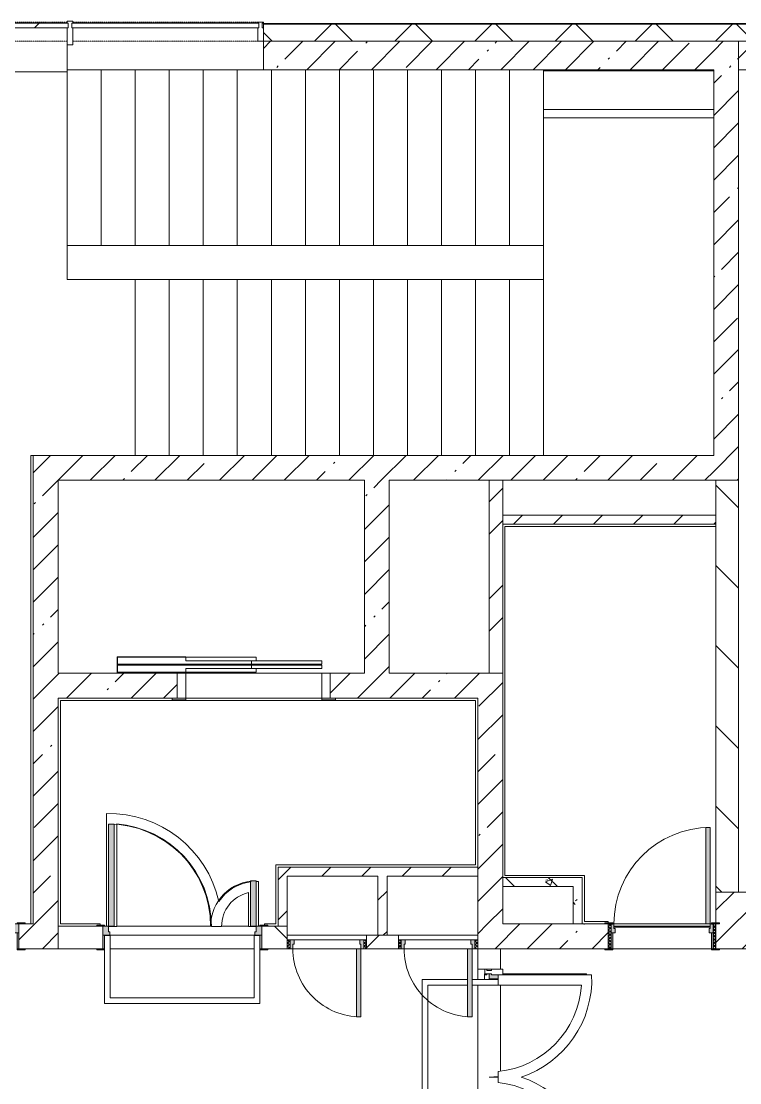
# Model space of a CAD drawing. Header units: millimetres. Extents: x 35316 to 242799, y -8553 to 29000.
# Drawn here: x 202402 to 208737, y 12219 to 21577 of the extents above; entities that cross this region are included whole.
import ezdxf

# ---------------------------------------------------------------- set-up
doc = ezdxf.new("R2010")
doc.units = ezdxf.units.MM
doc.linetypes.add('200_ШТРИХ__ш1_п0_6_', pattern=[1.6, 1, -0.6])
for name, color, linetype, lineweight, true_color in [('A-DETL-GENF-6', 7, 'Continuous', 5, 0xaaaaaa), ('A-DETL-GENF-8', 7, 'Continuous', 5, 0xe2e2e2), ('A-DOOR-3', 7, 'Continuous', 5, 0xaaaaaa), ('A-DOOR-4', 7, 'Continuous', 5, 0xe2e2e2), ('A-DOOR-FRAM-2', 7, 'Continuous', 5, 0xe2e2e2), ('A-DOOR-FRAM-3', 7, 'Continuous', 5, 0xaaaaaa), ('A-FLOR-3', 7, 'Continuous', 5, 0xaaaaaa), ('I-WALL-6', 7, 'Continuous', 5, 0x787878)]:
    doc.layers.add(name, color=color, linetype=linetype, lineweight=lineweight, true_color=true_color)
for name, color, linetype, lineweight in [('A-DETL-MBND-1', 7, '200_ШТРИХ__ш1_п0_6_', 9), ('A-GLAZ-2', 7, 'Continuous', 5), ('A-GLAZ-CWMG-3', 7, 'Continuous', 5), ('A-WALL', 7, 'Continuous', 9), ('A-WALL-2', 7, 'Continuous', 5), ('I-WALL-5', 7, 'Continuous', 5), ('S-COLS-2', 7, 'Continuous', 5), ('S-STRS-3', 7, 'Continuous', 5)]:
    doc.layers.add(name, color=color, linetype=linetype, lineweight=lineweight)
pattern_1 = [(45, (107926.8, 0), (-285.1231, 285.1231), []), (45, (108211.92, 0), (-285.1231, 285.1231), [504.031, -100.806, 16.764, -84.042])]
pattern_2 = [(45, (107926.8, 0), (-427.6843, 427.6843), []), (45, (108211.9, 0), (-427.6843, 427.6843), [])]
pattern_3 = [(135, (107926.8, 0), (-353.5534, -353.5534), [])]
pattern_4 = [(45, (107926.8, 0), (-176.7767, 176.7767), [])]
pattern_5 = [(135, (107926.8, 0), (-377.1708, -377.1708), [533.4, -88.9, 17.78, -88.9]), (135, (107926.8, 376.94), (-377.1708, -377.1708), []), (50, (107926.8, 0), (637.6445, -55.7866), [66.675, -733.425]), (355, (107926.8, 0), (-123.3494, 668.699), [53.34, -586.74]), (100.451, (107979.94, -4.65), (514.299, 612.908), [56.665, -623.315]), (46.184, (107926.8, 177.8), (948.7764, -147.1497), [100.012, -1100.137]), (96.636, (108005.9, 165.5), (830.909, 865.997), [84.998, -934.973]), (351.184, (107926.8, 177.8), (830.918, 865.988), [80.01, -880.11]), (21, (108015.7, 133.35), (530.6506, -357.9283), [66.675, -733.425]), (326, (108015.7, 133.35), (216.308, 644.6585), [53.34, -586.74]), (71.451, (108059.9, 103.5), (746.9596, 286.7243), [56.665, -623.315]), (37.5, (107926.8, 0), (10.81053, 295.9426), [16.764, -562.864, 16.764, -578.866, -588.962]), (37.5, (107926.8, 0), (10.81053, 295.9426), [-1175.258, 16.764, -572.198]), (7.5, (107926.8, 0), (233.8692, 350.6318), [16.764, -322.834, 16.764, -549.529, -224.472]), (7.5, (107926.8, 0), (233.8692, 350.6318), [-905.891, 16.764, -207.708]), (327.5, (107728.55, 0), (474.5678, -20.0513), [16.764, -205.486, 16.764, -676.656, -920.115]), (327.5, (107728.55, 0), (474.5678, -20.0513), [-915.67, 16.764, -903.351]), (317.5, (107639.65, 0), (518.4522, 88.9934), [16.764, -272.161, 16.764, -443.738, -653.415]), (317.5, (107639.65, 0), (518.4522, 88.9934), [-749.427, 16.764, -636.651])]

# ---------------------------------------------------------------- blocks, each defined once
blk = doc.blocks.new('110_Дверь_СКБ_2Ст - Д-1_л_Лестничная клетка EIS60 2-32142534-3_3_2_птичка')
at = {"layer": 'A-DOOR-4'}
for points in [[(612.5, 110), (662.5, 110), (662.5, 1010), (612.5, 1010), (612.5, 417.6)], [(-587.5, 110), (-587.5, 510), (-637.5, 510), (-637.5, 110)], [(712.5, -110), (712.5, 30), (697.5, 30), (697.5, -110)]]:
    blk.add_hatch(color=256, dxfattribs=at).paths.add_polyline_path(points)
h = blk.add_hatch(color=256, dxfattribs=at)
h.paths.add_polyline_path([(-627.5, 30), (-627.5, 60), (-637.5, 60), (-640.2, 110), (-687.5, 110), (-687.5, 30), (-640.2, 30)])
h.paths.add_polyline_path([(712.5, 30), (712.5, 110), (662.5, 110), (662.5, 60), (652.5, 60), (652.5, 30)])
at = {"layer": 'A-DOOR-FRAM-2'}
for points in [[(-672.5, 110), (-672.5, 118), (-742.5, 118), (-742.5, 110)], [(767.5, 110), (767.5, 118), (697.5, 118), (697.5, 110)], [(-672.5, -110), (-672.5, 30), (-687.5, 30), (-687.5, -110)], [(-672.5, -118), (-672.5, -110), (-742.5, -110), (-742.5, -118)], [(767.5, -118), (767.5, -110), (697.5, -110), (697.5, -118)]]:
    blk.add_hatch(color=256, dxfattribs=at).paths.add_polyline_path(points)
at = {"layer": 'A-DOOR-3'}
for p, q in [((662.5, 1010), (612.5, 1010)), ((612.5, 1010), (612.5, 110)), ((662.5, 110), (662.5, 1010)), ((-637.5, 510), (-637.5, 110)), ((-587.5, 510), (-637.5, 510)), ((-587.5, 110), (-587.5, 510)), ((-637.5, 110), (-587.5, 110)), ((612.5, 110), (662.5, 110))]:
    blk.add_line(p, q, dxfattribs=at)
for centre, radius, start, end in [((662.5, 110), 900, 90, 180), ((-637.5, 110), 400, 360, 90)]:
    blk.add_arc(centre, radius, start, end, dxfattribs=at)
at = {"layer": 'A-DOOR-FRAM-3'}
for p, q in [((-672.5, 118), (-742.5, 118)), ((-742.5, 118), (-742.5, 110)), ((-742.5, 110), (-672.5, 110)), ((-637.5, 110), (-687.5, 110)), ((-687.5, 110), (-687.5, 30)), ((-672.5, 110), (-672.5, 118)), ((-637.5, 60), (-637.5, 110)), ((662.5, 110), (662.5, 60)), ((712.5, 110), (662.5, 110)), ((767.5, 118), (697.5, 118)), ((697.5, 118), (697.5, 110)), ((697.5, 110), (767.5, 110)), ((712.5, 30), (712.5, 110)), ((767.5, 110), (767.5, 118)), ((-687.5, 30), (-627.5, 30)), ((-672.5, 30), (-687.5, 30)), ((-687.5, 30), (-687.5, -110)), ((-672.5, -110), (-672.5, 30)), ((-627.5, 60), (-637.5, 60)), ((-627.5, 30), (-627.5, 60)), ((662.5, 60), (652.5, 60)), ((652.5, 60), (652.5, 30)), ((652.5, 30), (712.5, 30)), ((712.5, 30), (697.5, 30)), ((697.5, 30), (697.5, -110)), ((712.5, -110), (712.5, 30)), ((-672.5, -110), (-742.5, -110)), ((-742.5, -110), (-742.5, -118)), ((-742.5, -118), (-672.5, -118)), ((-687.5, -110), (-672.5, -110)), ((-672.5, -118), (-672.5, -110)), ((697.5, -110), (712.5, -110)), ((767.5, -110), (697.5, -110)), ((697.5, -110), (697.5, -118)), ((697.5, -118), (767.5, -118)), ((767.5, -118), (767.5, -110))]:
    blk.add_line(p, q, dxfattribs=at)
blk = doc.blocks.new('110_Дверь_СКБ_2Ст - Д-3а 1450x2100h_Лестничная клетка из коридора-32352288-3_3_2_птичка')
at = {"layer": 'A-DOOR-4'}
for points in [[(-587.5, 100), (-587.5, 1000), (-637.5, 1000), (-637.5, 100)], [(662.5, 100), (662.5, 500), (612.5, 500), (612.5, 100)], [(712.5, -100), (712.5, 20), (697.5, 20), (697.5, -100)]]:
    blk.add_hatch(color=256, dxfattribs=at).paths.add_polyline_path(points)
h = blk.add_hatch(color=256, dxfattribs=at)
h.paths.add_polyline_path([(-627.5, 20), (-627.5, 50), (-637.5, 50), (-637.5, 100), (-687.5, 100), (-687.5, 20), (-660.8, 20)])
h.paths.add_polyline_path([(712.5, 20), (712.5, 100), (662.5, 100), (662.5, 50), (652.5, 50), (652.5, 20)])
at = {"layer": 'A-DOOR-FRAM-2'}
for points in [[(-672.5, 100), (-672.5, 108), (-742.5, 108), (-742.5, 100)], [(767.5, 100), (767.5, 108), (697.5, 108), (697.5, 100)], [(-672.5, -100), (-672.5, 20), (-687.5, 20), (-687.5, -100)], [(-672.5, -108), (-672.5, -100), (-742.5, -100), (-742.5, -108)], [(767.5, -108), (767.5, -100), (697.5, -100), (697.5, -108)]]:
    blk.add_hatch(color=256, dxfattribs=at).paths.add_polyline_path(points)
at = {"layer": 'A-DOOR-3'}
for p, q in [((-637.5, 1000), (-637.5, 100)), ((-587.5, 1000), (-637.5, 1000)), ((-587.5, 100), (-587.5, 1000)), ((662.5, 500), (612.5, 500)), ((612.5, 500), (612.5, 100)), ((662.5, 100), (662.5, 500)), ((-637.5, 100), (-587.5, 100)), ((612.5, 100), (662.5, 100))]:
    blk.add_line(p, q, dxfattribs=at)
for centre, radius, start, end in [((-637.5, 100), 900, 0, 90), ((662.5, 100), 400, 90, 180)]:
    blk.add_arc(centre, radius, start, end, dxfattribs=at)
at = {"layer": 'A-DOOR-FRAM-3'}
for p, q in [((-672.5, 108), (-742.5, 108)), ((-742.5, 108), (-742.5, 100)), ((-742.5, 100), (-672.5, 100)), ((-637.5, 100), (-687.5, 100)), ((-687.5, 100), (-687.5, 20)), ((-672.5, 100), (-672.5, 108)), ((-637.5, 50), (-637.5, 100)), ((662.5, 100), (662.5, 50)), ((712.5, 100), (662.5, 100)), ((767.5, 108), (697.5, 108)), ((697.5, 108), (697.5, 100)), ((697.5, 100), (767.5, 100)), ((712.5, 20), (712.5, 100)), ((767.5, 100), (767.5, 108)), ((-687.5, 20), (-627.5, 20)), ((-672.5, 20), (-687.5, 20)), ((-687.5, 20), (-687.5, -100)), ((-672.5, -100), (-672.5, 20)), ((-627.5, 50), (-637.5, 50)), ((-627.5, 20), (-627.5, 50)), ((662.5, 50), (652.5, 50)), ((652.5, 50), (652.5, 20)), ((652.5, 20), (712.5, 20)), ((712.5, 20), (697.5, 20)), ((697.5, 20), (697.5, -100)), ((712.5, -100), (712.5, 20)), ((-672.5, -100), (-742.5, -100)), ((-742.5, -100), (-742.5, -108)), ((-742.5, -108), (-672.5, -108)), ((-687.5, -100), (-672.5, -100)), ((-672.5, -108), (-672.5, -100)), ((697.5, -100), (712.5, -100)), ((767.5, -100), (697.5, -100)), ((697.5, -100), (697.5, -108)), ((697.5, -108), (767.5, -108)), ((767.5, -108), (767.5, -100))]:
    blk.add_line(p, q, dxfattribs=at)
blk = doc.blocks.new('110_Дверь_СКБ_1Ст_Внутренняя1 - Д-8_п_ 950x2100h_охрана 2-32352576-3_3_2_птичка')
at = {"layer": 'A-DOOR-3'}
h = blk.add_hatch(dxfattribs=at)
h.set_pattern_fill('FP_31', color=256, style=0, pattern_type=2)
h.set_pattern_definition([(135, (1826.41, 174.685), (-14.14214, -14.14214), []), (225, (1826.41, 174.685), (14.14214, -14.14214), [])])
h.paths.add_polyline_path([(487.5, -110), (487.5, 110), (462.5, 110), (462.5, -110)])
at = {"layer": 'A-DOOR-4'}
h = blk.add_hatch(color=256, dxfattribs=at)
h.paths.add_polyline_path([(462.5, 30), (462.5, 110), (437.5, 110), (437.5, 70), (427.5, 70), (427.5, 30)])
h.paths.add_polyline_path([(-402.5, 30), (-402.5, 70), (-412.5, 70), (-412.5, 110), (-437.5, 110), (-437.5, 30)])
at = {"layer": 'A-DOOR-FRAM-2'}
for points in [[(407.8, 110), (437.5, 110), (437.5, 960), (397.5, 960), (397.5, 110)], [(-422.5, 110), (-422.5, 118), (-492.5, 118), (-492.5, 110)], [(517.5, 110), (517.5, 118), (447.5, 118), (447.5, 110)], [(-422.5, -110), (-422.5, 30), (-437.5, 30), (-437.5, -110)], [(462.5, -110), (462.5, 30), (447.5, 30), (447.5, -110)], [(-422.5, -118), (-422.5, -110), (-492.5, -110), (-492.5, -118)], [(517.5, -118), (517.5, -110), (447.5, -110), (447.5, -118)]]:
    blk.add_hatch(color=256, dxfattribs=at).paths.add_polyline_path(points)
at = {"layer": 'A-DOOR-FRAM-3'}
h = blk.add_hatch(dxfattribs=at)
h.set_pattern_fill('FP_32', color=256, style=0, pattern_type=2)
h.set_pattern_definition([(45, (-296.384, 174.685), (-14.1421, 14.1421), []), (135, (-296.384, 174.685), (-14.1421, -14.1421), [])])
h.paths.add_polyline_path([(-437.5, -110), (-437.5, 110), (-462.5, 110), (-462.5, -110)])
at = {"layer": 'A-DOOR-3'}
for p, q in [((437.5, 960), (397.5, 960)), ((397.5, 960), (397.5, 110)), ((437.5, 110), (437.5, 960)), ((397.5, 110), (437.5, 110))]:
    blk.add_line(p, q, dxfattribs=at)
blk.add_arc((437.5, 110), 850, 90, 180, dxfattribs=at)
at = {"layer": 'A-DOOR-FRAM-3'}
for p, q in [((-422.5, 118), (-492.5, 118)), ((-492.5, 118), (-492.5, 110)), ((-492.5, 110), (-422.5, 110)), ((-437.5, 110), (-462.5, 110)), ((-462.5, 110), (-462.5, -110)), ((-412.5, 110), (-437.5, 110)), ((-437.5, 110), (-437.5, 30)), ((-437.5, -110), (-437.5, 110)), ((-422.5, 110), (-437.5, 110)), ((-437.5, 110), (-437.5, 109)), ((-437.5, 109), (-422.5, 109)), ((-422.5, 110), (-422.5, 118)), ((-422.5, 109), (-422.5, 110)), ((-412.5, 70), (-412.5, 110)), ((437.5, 110), (437.5, 70)), ((462.5, 110), (437.5, 110)), ((517.5, 118), (447.5, 118)), ((447.5, 118), (447.5, 110)), ((462.5, 110), (447.5, 110)), ((447.5, 110), (447.5, 109)), ((447.5, 110), (517.5, 110)), ((447.5, 109), (462.5, 109)), ((462.5, 30), (462.5, 110)), ((487.5, 110), (462.5, 110)), ((462.5, 110), (462.5, -110)), ((462.5, 109), (462.5, 110)), ((487.5, -110), (487.5, 110)), ((517.5, 110), (517.5, 118)), ((-437.5, 30), (-402.5, 30)), ((-422.5, 30), (-437.5, 30)), ((-437.5, 30), (-437.5, -110)), ((-422.5, -110), (-422.5, 30)), ((-402.5, 70), (-412.5, 70)), ((-402.5, 30), (-402.5, 70)), ((437.5, 70), (427.5, 70)), ((427.5, 70), (427.5, 30)), ((427.5, 30), (462.5, 30)), ((462.5, 30), (447.5, 30)), ((447.5, 30), (447.5, -110)), ((462.5, -110), (462.5, 30)), ((-422.5, -110), (-492.5, -110)), ((-492.5, -110), (-492.5, -118)), ((-492.5, -118), (-422.5, -118)), ((-462.5, -110), (-437.5, -110)), ((-437.5, -110), (-422.5, -110)), ((-422.5, -118), (-422.5, -110)), ((447.5, -110), (462.5, -110)), ((517.5, -110), (447.5, -110)), ((447.5, -110), (447.5, -118)), ((447.5, -118), (517.5, -118)), ((462.5, -110), (487.5, -110)), ((517.5, -118), (517.5, -110))]:
    blk.add_line(p, q, dxfattribs=at)
blk = doc.blocks.new('110_Дверь_СКБ_1Ст - д-18 700x2100h_Технический шкаф ЭОМ и СС-V212-3_3_2_птичка')
at = {"layer": 'A-DOOR-3'}
h = blk.add_hatch(dxfattribs=at)
h.set_pattern_fill('FP_150', color=256, style=0, pattern_type=2)
h.set_pattern_definition([(135, (1951.41, 124.685), (-14.14214, -14.14214), []), (225, (1951.41, 124.685), (14.14214, -14.14214), [])])
h.paths.add_polyline_path([(362.5, 60), (337.5, 60), (337.5, -20), (362.5, -20)])
at = {"layer": 'A-DOOR-4'}
h = blk.add_hatch(color=256, dxfattribs=at)
h.paths.add_polyline_path([(312.5, 60), (312.5, 20), (302.5, 20), (302.5, -20), (337.5, -20), (337.5, 60)])
h.paths.add_polyline_path([(-287.5, 60), (-312.5, 60), (-312.5, -20), (-277.5, -20), (-277.5, 20), (-287.5, 20)])
at = {"layer": 'A-DOOR-FRAM-2'}
blk.add_hatch(color=256, dxfattribs=at).paths.add_polyline_path([(-247.5, 660), (-287.5, 660), (-287.5, 60), (-247.5, 60), (-247.5, 124.1)])
at = {"layer": 'A-DOOR-FRAM-3'}
h = blk.add_hatch(dxfattribs=at)
h.set_pattern_fill('FP_151', color=256, style=0, pattern_type=2)
h.set_pattern_definition([(45, (-171.384, 124.685), (-14.1421, 14.1421), []), (135, (-171.384, 124.685), (-14.1421, -14.1421), [])])
h.paths.add_polyline_path([(-312.5, 60), (-337.5, 60), (-337.5, -20), (-312.5, -20)])
at = {"layer": 'A-DOOR-3'}
for p, q in [((-287.5, 660), (-287.5, 60)), ((-247.5, 660), (-287.5, 660)), ((-247.5, 60), (-247.5, 660)), ((-287.5, 60), (-247.5, 60))]:
    blk.add_line(p, q, dxfattribs=at)
blk.add_arc((-287.5, 60), 600, 360, 90, dxfattribs=at)
at = {"layer": 'A-DOOR-FRAM-3'}
for p, q in [((-312.5, 60), (-337.5, 60)), ((-337.5, 60), (-337.5, -20)), ((-287.5, 60), (-312.5, 60)), ((-312.5, 60), (-312.5, -20)), ((-312.5, -20), (-312.5, 60)), ((-287.5, 20), (-287.5, 60)), ((-277.5, 20), (-287.5, 20)), ((-277.5, -20), (-277.5, 20)), ((-247.5, 60), (312.5, 60)), ((312.5, 20), (302.5, 20)), ((302.5, 20), (302.5, -20)), ((312.5, 60), (312.5, 20)), ((337.5, 60), (312.5, 60)), ((337.5, -20), (337.5, 60)), ((362.5, 60), (337.5, 60)), ((337.5, 60), (337.5, -20)), ((362.5, -20), (362.5, 60)), ((-337.5, -20), (-312.5, -20)), ((-312.5, -20), (-277.5, -20)), ((302.5, -20), (-277.5, -20)), ((302.5, -20), (337.5, -20)), ((337.5, -20), (362.5, -20))]:
    blk.add_line(p, q, dxfattribs=at)
blk = doc.blocks.new('PNS_Панель прямоугольная - Нр_Стекло - 40мм-22855911-3_3_2_птичка')
at = {"layer": 'A-GLAZ-2'}
h = blk.add_hatch(dxfattribs=at)
h.set_pattern_fill('FP_169', color=256, style=0, pattern_type=2)
h.set_pattern_definition([(45, (-94620, -21060), (-1414.214, 1414.214), [1000, -3000]), (45, (-95620, -21560), (-1414.214, 1414.214), [3000, -1000]), (45, (-93620, -22060), (-1414.214, 1414.214), [1000, -3000])])
h.paths.add_polyline_path([(770, -40), (770, 0), (-770, 0), (-770, -40), (760, -40)])
for p, q in [((-770, 0), (770, 0)), ((760, 0), (-770, 0)), ((-760, -40), (760, -40))]:
    blk.add_line(p, q, dxfattribs=at)
blk = doc.blocks.new('Прямоугольный импост - Импост структурный с накладкой - 170мм-22855901-3_3_2_птичка')
at = {"layer": 'A-DETL-MBND-1'}
for p, q in [((93360, 21560), (93360, 21570)), ((93360, 21570), (94880, 21570)), ((93360, 21400), (94880, 21400))]:
    blk.add_line(p, q, dxfattribs=at)
blk = doc.blocks.new('Прямоугольный импост - Импост структурный с накладкой - 170мм-22854936-3_3_2_птичка')
at = {"layer": 'A-GLAZ-CWMG-3'}
for p, q in [((-50, 40), (-50, 160)), ((-50, 160), (0, 160)), ((0, 160), (0, 40)), ((-40, 40), (-50, 40)), ((-50, -10), (-50, 0)), ((-50, 0), (-40, 0)), ((-40, 0), (-40, 40)), ((-10, 40), (-10, 0)), ((0, 40), (-10, 40)), ((-10, 0), (0, 0)), ((0, 0), (0, -10)), ((0, -10), (-50, -10))]:
    blk.add_line(p, q, dxfattribs=at)
blk = doc.blocks.new('PNS_Панель прямоугольная1 - Нр_Стекло - 40мм-23689159-3_3_2_птичка')
at = {"layer": 'A-GLAZ-2'}
for p, q in [((-825, 0), (825, 0)), ((825, 0), (-815, 0)), ((-815, -40), (815, -40))]:
    blk.add_line(p, q, dxfattribs=at)
blk = doc.blocks.new('Прямоугольный импост - Импост структурный с накладкой - 170мм-23689141-3_3_2_птичка')
at = {"layer": 'A-DETL-MBND-1'}
for p, q in [((94930, 21570), (96560, 21570)), ((96560, 21570), (96560, 21560)), ((94930, 21400), (96560, 21400))]:
    blk.add_line(p, q, dxfattribs=at)
blk = doc.blocks.new('Прямоугольный импост - Импост структурный с накладкой - 190мм-22854925-3_3_2_птичка')
at = {"layer": 'A-GLAZ-CWMG-3'}
for p, q in [((-25, 40), (-25, 190)), ((-25, 190), (25, 190)), ((25, 190), (25, 40)), ((-15, 40), (-25, 40)), ((-25, -17), (-25, 0)), ((-25, 0), (-15, 0)), ((-15, 0), (-15, 40)), ((15, 40), (15, 0)), ((25, 40), (15, 40)), ((15, 0), (25, 0)), ((25, 0), (25, -17)), ((25, -17), (-25, -17))]:
    blk.add_line(p, q, dxfattribs=at)
blk = doc.blocks.new('BSC_Колонна _Прямоугольная - 500х500-17857564-3_3_2_птичка')
at = {"layer": 'S-COLS-2'}
h = blk.add_hatch(dxfattribs=at)
h.set_pattern_fill('FP_180', color=256, style=0, pattern_type=2)
h.set_pattern_definition([(45, (-100850, -13650), (-285.1231, 285.1231), []), (45, (-100564.88, -13650), (-285.1231, 285.1231), [504.031, -100.806, 16.764, -84.042])])
h.paths.add_polyline_path([(-220, -250), (250, -250), (250, 250), (-250, 250), (-250, -22), (-220, -22), (-220, -30), (-250, -30), (-250, -250)])
for p, q in [((250, 250), (-250, 250)), ((-250, 250), (-250, -22)), ((250, -250), (250, 250)), ((-220, -250), (250, -250))]:
    blk.add_line(p, q, dxfattribs=at)
blk = doc.blocks.new('DOR_Дверь лифта - 1350х2050h-19118285-3_3_2_птичка')
at = {"layer": 'A-DOOR-3'}
for p, q in [((-600, 125), (-720, 125)), ((-720, 125), (-720, 110)), ((-720, 110), (-600, 110)), ((-675, 110), (-675, -110)), ((-600, 110), (-675, 110)), ((-600, 110), (-600, 125)), ((600, 110), (-600, 110)), ((-600, 110), (-600, -110)), ((720, 125), (600, 125)), ((600, 125), (600, 110)), ((600, -110), (600, 110)), ((675, 110), (600, 110)), ((600, 110), (720, 110)), ((675, -110), (675, 110)), ((720, 110), (720, 125)), ((-675, -110), (-600, -110)), ((-600, -110), (600, -110)), ((-600, -150), (-600, -180)), ((20, -150), (-600, -150)), ((-600, -180), (20, -180)), ((-20, -120), (-20, -150)), ((600, -120), (-20, -120)), ((-20, -150), (600, -150)), ((20, -180), (20, -150)), ((600, -110), (675, -110)), ((600, -150), (600, -120)), ((-600, -190), (-600, -220)), ((20, -190), (-600, -190)), ((-600, -220), (20, -220)), ((-20, -220), (-20, -250)), ((600, -220), (-20, -220)), ((-20, -250), (600, -250)), ((20, -220), (20, -190)), ((600, -250), (600, -220))]:
    blk.add_line(p, q, dxfattribs=at)
at = {"layer": 'A-DOOR-FRAM-3'}
for p, q in [((1200, -180), (20, -180)), ((20, -180), (20, -183)), ((20, -183), (1203, -183)), ((1203, -187), (20, -187)), ((20, -187), (20, -190)), ((600, -117), (600, -120)), ((1203, -117), (600, -117)), ((600, -120), (1200, -120)), ((1200, -120), (1200, -180)), ((1203, -183), (1203, -117)), ((1203, -253), (1203, -187)), ((20, -190), (1200, -190)), ((600, -250), (600, -253)), ((1200, -250), (600, -250)), ((600, -253), (1203, -253)), ((1200, -190), (1200, -250))]:
    blk.add_line(p, q, dxfattribs=at)
blk = doc.blocks.new('Дверь_Витражная_остекление_ - ВВ-7 остекление-32356329-3_3_2_птичка')
at = {"layer": 'A-DETL-GENF-8'}
blk.add_hatch(color=256, dxfattribs=at).paths.add_polyline_path([(-860, -20), (-860, -96), (-815, -96), (-815, -20)])
h = blk.add_hatch(color=256, dxfattribs=at)
h.paths.add_polyline_path([(865, -100), (900, -100), (900, -40), (910, -40), (910, -20), (865, -20), (865, -40)])
h.paths.add_polyline_path([(900, -880), (910, -880), (910, -140), (900, -140), (900, -833.5)])
at = {"layer": 'A-DETL-GENF-6'}
for p, q in [((-815, -20), (-860, -20)), ((-860, -96), (-860, -20)), ((-815, -20), (-860, -20)), ((-860, -20), (-860, -96)), ((865, -100), (865, -20)), ((865, -20), (865, -100)), ((910, -880), (910, -140)), ((910, -880), (910, -140)), ((910, -800), (900, -800)), ((910, -880), (900, -880)), ((900, -880), (910, -880))]:
    blk.add_line(p, q, dxfattribs=at)
at = {"layer": 'A-DOOR-3'}
for p, q in [((-910, 20), (-860, 20)), ((-910, -20), (-910, 20)), ((-860, 20), (-860, -20)), ((860, 20), (910, 20)), ((860, -20), (860, 20)), ((910, 20), (910, -20)), ((-860, -20), (-910, -20)), ((-860, -96), (-860, -20)), ((910, -20), (860, -20))]:
    blk.add_line(p, q, dxfattribs=at)
for centre, start, end in [((-860, -20), 354.58147, 0), ((860, -20), 180, 185.41853)]:
    blk.add_arc(centre, 860, start, end, dxfattribs=at)
blk = doc.blocks.new('Прямоугольный импост - Импост структурный с накладкой - 160мм Темный-32348142-3_3_2_птичка')
at = {"layer": 'A-GLAZ-CWMG-3'}
for p, q in [((0, 17), (-50, 17)), ((-50, 17), (-50, 0)), ((-50, 0), (-40, 0)), ((-40, 0), (-40, -40)), ((-10, -40), (-10, 0)), ((-10, 0), (0, 0)), ((0, 0), (0, 17)), ((-40, -40), (-50, -40)), ((-50, -40), (-50, -140)), ((0, -40), (-10, -40)), ((0, -140), (0, -40)), ((-50, -140), (0, -140))]:
    blk.add_line(p, q, dxfattribs=at)
blk = doc.blocks.new('Зашивка приборов отопления40 - Зашивка приборов отопления-33325598-3_3_2_птичка')
at = {"layer": 'A-WALL-2'}
for p, q in [((126595, 120), (125095, 120)), ((126595, 45), (126595, 120)), ((126595, 45), (125095, 45)), ((125095, 45), (126595, 45)), ((126595, -295), (126595, 45)), ((125095, -295), (126595, -295))]:
    blk.add_line(p, q, dxfattribs=at)

msp = doc.modelspace()

# ---------------------------------------------------------------- hatches: boundary and pattern name
at = {"layer": 'A-WALL-2'}
h = msp.add_hatch(dxfattribs=at)
h.set_pattern_fill('FP_112', color=256, style=0, pattern_type=2)
h.set_pattern_definition([(45, (107926.8, 0), (-353.5534, 353.5534), []), (135, (107926.8, 0), (-353.5534, -353.5534), [])])
h.paths.add_polyline_path([(233156.8, 21400), (233156.8, 21550), (228077, 21550), (228077, 21400), (233006.8, 21400)])
h.paths.add_polyline_path([(227177, 21400), (227177, 21550), (225827.2, 21550), (225827.2, 21400), (226462.3, 21400)])
h.paths.add_polyline_path([(215677.2, 21400), (216977.2, 21400), (216977.2, 21550), (215677.2, 21550)])
h.paths.add_polyline_path([(201216.8, 21400), (201236.8, 21400), (201236.8, 21550), (201216.8, 21550)])
h.paths.add_polyline_path([(217877.2, 21400), (219176.8, 21400), (219176.8, 21550), (217877.2, 21550)])
h.paths.add_polyline_path([(214777.2, 21400), (214777.2, 21550), (213477, 21550), (213477, 21400), (213976.8, 21400)])
h.paths.add_polyline_path([(224342.9, 21400), (224927.2, 21400), (224927.2, 21550), (224057.2, 21550), (224057.2, 21400)])
h.paths.add_polyline_path([(222223.5, 21400), (222627.2, 21400), (222627.2, 21550), (221476.8, 21550), (221476.8, 21400)])
h.paths.add_polyline_path([(207387.4, 21400), (209076.8, 21400), (209076.8, 21550), (204536.8, 21550), (204536.8, 21400), (205268, 21400)])
h.paths.add_polyline_path([(211376.8, 21400), (212577, 21400), (212577, 21550), (211376.8, 21550)])
at = {"layer": 'I-WALL-5'}
h = msp.add_hatch(dxfattribs=at)
h.set_pattern_fill('FP_108', color=256, style=0, pattern_type=2)
h.set_pattern_definition(pattern_1)
h.paths.add_polyline_path([(205268, 21150), (208506.8, 21150), (208506.8, 21400), (204536.8, 21400), (204536.8, 21150)])
h.paths.add_polyline_path([(200956.8, 21150), (201236.8, 21150), (201236.8, 21400), (200956.8, 21400)])
h = msp.add_hatch(dxfattribs=at)
h.set_pattern_fill('FP_108', color=256, style=0, pattern_type=2)
h.set_pattern_definition(pattern_1)
h.paths.add_polyline_path([(208506.8, 17530), (208726.8, 17530), (208726.8, 21400), (208506.8, 21400), (208506.8, 17750)])
h = msp.add_hatch(dxfattribs=at)
h.set_pattern_fill('FP_108', color=256, style=0, pattern_type=2)
h.set_pattern_definition(pattern_1)
h.paths.add_polyline_path([(217984.6, 21150), (218276.8, 21150), (218276.8, 21400), (217877.2, 21400), (217877.2, 21150)])
h.paths.add_polyline_path([(228966.8, 21150), (228966.8, 21400), (228776.8, 21400), (228776.8, 21150)])
h.paths.add_polyline_path([(218976.8, 21150), (219176.8, 21150), (219176.8, 21400), (218976.8, 21400), (218976.8, 21275)])
h.paths.add_polyline_path([(226462.3, 21150), (227177, 21150), (227177, 21400), (225827.2, 21400), (225827.2, 21150)])
h.paths.add_polyline_path([(221476.8, 21150), (222627.2, 21150), (222627.2, 21400), (221476.8, 21400)])
h.paths.add_polyline_path([(216977.2, 21150), (216977.2, 21400), (215677.2, 21400), (215677.2, 21150), (215865.1, 21150)])
h.paths.add_polyline_path([(224927.2, 21150), (224927.2, 21400), (224057.2, 21400), (224057.2, 21150), (224342.9, 21150)])
h.paths.add_polyline_path([(213976.8, 21150), (214777.2, 21150), (214777.2, 21400), (213976.8, 21400), (213976.8, 21246.1)])
h.paths.add_polyline_path([(211626.3, 21150), (212577, 21150), (212577, 21400), (211376.8, 21400), (211376.8, 21150)])
h.paths.add_polyline_path([(208977, 21150), (209076.8, 21150), (209076.8, 21400), (208726.8, 21400), (208726.8, 21150)])
h = msp.add_hatch(dxfattribs=at)
h.set_pattern_fill('FP_108', color=256, style=0, pattern_type=2)
h.set_pattern_definition(pattern_1)
h.paths.add_polyline_path([(202618.7, 13620), (202726.8, 13620), (202726.8, 17750), (202506.8, 17750), (202506.8, 13620)])
h = msp.add_hatch(dxfattribs=at)
h.set_pattern_fill('FP_108', color=256, style=0, pattern_type=2)
h.set_pattern_definition(pattern_1)
h.paths.add_polyline_path([(208506.8, 17530), (208506.8, 17750), (202726.8, 17750), (202726.8, 17530), (207387.4, 17530)])
h = msp.add_hatch(dxfattribs=at)
h.set_pattern_fill('FP_108', color=256, style=0, pattern_type=2)
h.set_pattern_definition(pattern_1)
h.paths.add_polyline_path([(205646.8, 15830), (205646.8, 17530), (205426.8, 17530), (205426.8, 15830)])
h = msp.add_hatch(dxfattribs=at)
h.set_pattern_fill('FP_133', color=256, style=0, pattern_type=2)
h.set_pattern_definition(pattern_2)
h.paths.add_polyline_path([(206526.8, 15830), (206646.8, 15830), (206646.8, 17530), (206526.8, 17530), (206526.8, 17478)])
h = msp.add_hatch(dxfattribs=at)
h.set_pattern_fill('FP_111', color=256, style=0, pattern_type=2)
h.set_pattern_definition(pattern_3)
h.paths.add_polyline_path([(208526.8, 13900), (208726.8, 13900), (208726.8, 17530), (208526.8, 17530), (208526.8, 13927.6)])
h = msp.add_hatch(dxfattribs=at)
h.set_pattern_fill('FP_113', color=256, style=0, pattern_type=2)
h.set_pattern_definition(pattern_4)
h.paths.add_polyline_path([(208526.8, 17142.8), (208526.8, 17222.8), (206646.8, 17222.8), (206646.8, 17142.8), (207387.4, 17142.8)])
h = msp.add_hatch(dxfattribs=at)
h.set_pattern_fill('FP_108', color=256, style=0, pattern_type=2)
h.set_pattern_definition(pattern_1)
h.paths.add_polyline_path([(205268, 15610), (206426.8, 15610), (206426.8, 15830), (205126.8, 15830), (205126.8, 15610)])
h.paths.add_polyline_path([(203776.8, 15610), (203776.8, 15830), (202726.8, 15830), (202726.8, 15610), (203148.5, 15610)])
h = msp.add_hatch(dxfattribs=at)
h.set_pattern_fill('FP_108', color=256, style=0, pattern_type=2)
h.set_pattern_definition(pattern_1)
h.paths.add_polyline_path([(206646.8, 13620), (206646.8, 15830), (206426.8, 15830), (206426.8, 13620)])
h = msp.add_hatch(dxfattribs=at)
h.set_pattern_fill('FP_113', color=256, style=0, pattern_type=2)
h.set_pattern_definition(pattern_4)
h.paths.add_polyline_path([(204738.1, 13600), (204746.8, 13600), (204746.8, 14120), (204666.8, 14120), (204666.8, 13600)])
h = msp.add_hatch(dxfattribs=at)
h.set_pattern_fill('FP_113', color=256, style=0, pattern_type=2)
h.set_pattern_definition(pattern_4)
h.paths.add_polyline_path([(205546.8, 14040), (206426.8, 14040), (206426.8, 14120), (204746.8, 14120), (204746.8, 14040), (205268, 14040)])
h = msp.add_hatch(dxfattribs=at)
h.set_pattern_fill('FP_113', color=256, style=0, pattern_type=2)
h.set_pattern_definition(pattern_4)
h.paths.add_polyline_path([(205626.8, 13520), (205626.8, 14040), (205546.8, 14040), (205546.8, 13520)])
h = msp.add_hatch(dxfattribs=at)
h.set_pattern_fill('FP_108', color=256, style=0, pattern_type=2)
h.set_pattern_definition(pattern_1)
h.paths.add_polyline_path([(202436.8, 13400), (202726.8, 13400), (202726.8, 13620), (202381.8, 13620), (202381.8, 13400)])
h.paths.add_polyline_path([(200736.8, 13400), (200981.8, 13400), (200981.8, 13620), (200736.8, 13620)])
h = msp.add_hatch(dxfattribs=at)
h.set_pattern_fill('FP_111', color=256, style=0, pattern_type=2)
h.set_pattern_definition(pattern_3)
h.paths.add_polyline_path([(204576.8, 13400), (204746.8, 13400), (204746.8, 13600), (204521.8, 13600), (204521.8, 13400)])
h.paths.add_polyline_path([(203066.8, 13400), (203121.8, 13400), (203121.8, 13600), (202726.8, 13600), (202726.8, 13400), (202921.8, 13400)])
h = msp.add_hatch(dxfattribs=at)
h.set_pattern_fill('FP_108', color=256, style=0, pattern_type=2)
h.set_pattern_definition(pattern_1)
h.paths.add_polyline_path([(206426.8, 13400), (207576.8, 13400), (207576.8, 13620), (206426.8, 13620), (206426.8, 13480)])
h = msp.add_hatch(dxfattribs=at)
h.set_pattern_fill('FP_133', color=256, style=0, pattern_type=2)
h.set_pattern_definition(pattern_2)
h.paths.add_polyline_path([(205446.8, 13400), (205726.8, 13400), (205726.8, 13520), (205446.8, 13520), (205446.8, 13480)])
h = msp.add_hatch(dxfattribs=at)
h.set_pattern_fill('FP_111', color=256, style=0, pattern_type=2)
h.set_pattern_definition(pattern_3)
h.paths.add_polyline_path([(206426.8, 10600), (206626.8, 10600), (206626.8, 11320), (206426.8, 11320), (206426.8, 10969)])
h.paths.add_polyline_path([(206426.8, 13220), (206626.8, 13220), (206626.8, 13400), (206426.8, 13400), (206426.8, 13335.9)])
at = {"layer": 'I-WALL-6'}
h = msp.add_hatch(dxfattribs=at)
h.set_pattern_fill('FP_117', color=256, style=0, pattern_type=2)
h.set_pattern_definition(pattern_5)
h.paths.add_polyline_path([(207266.8, 13950), (207346.8, 13950), (207346.8, 14030), (206646.8, 14030), (206646.8, 13950)])
h = msp.add_hatch(dxfattribs=at)
h.set_pattern_fill('FP_117', color=256, style=0, pattern_type=2)
h.set_pattern_definition(pattern_5)
h.paths.add_polyline_path([(207346.8, 13620), (207346.8, 13950), (207266.8, 13950), (207266.8, 13620)])

# ---------------------------------------------------------------- linework, layer by layer
at = {"layer": 'A-FLOR-3'}
for p, q in [((202806.8, 19300), (202806.8, 21370)), ((202806.8, 21130), (200976.8, 21130)), ((203406.8, 19300), (202806.8, 19300)), ((203406.8, 17750), (203406.8, 19300)), ((202485.8, 13620), (202485.8, 17750)), ((202485.8, 17750), (202506.8, 17750)), ((206666.8, 17122.8), (206666.8, 14047.8)), ((208526.8, 17122.8), (206666.8, 17122.8)), ((206406.8, 15590), (202746.8, 15590)), ((202746.8, 15590), (202746.8, 13620)), ((206406.8, 14140), (206406.8, 15590)), ((203153.3, 14593.2), (203153.3, 13600)), ((203243.3, 13598.4), (203243.3, 14500.7)), ((204646.8, 13620), (204646.8, 14140)), ((204646.8, 14140), (206406.8, 14140)), ((206666.8, 14047.8), (207366.8, 14047.8)), ((207366.8, 14047.8), (207366.8, 13640)), ((204494.4, 13600), (204494.4, 13992.9)), ((204404.4, 13895.6), (204404.4, 13598.4)), ((202746.8, 13620), (203096.8, 13620)), ((203096.8, 13620), (203096.8, 13608)), ((203171.8, 13598.4), (203243.3, 13598.4)), ((204078.3, 13598.4), (204168.3, 13598.4)), ((204404.4, 13598.4), (204471.8, 13598.4)), ((204546.8, 13620), (204646.8, 13620)), ((204546.8, 13608), (204546.8, 13620)), ((207366.8, 13640), (207576.8, 13640)), ((207576.8, 13640), (207576.8, 13628)), ((207626.8, 13600), (208476.8, 13600)), ((208476.8, 13590.2), (207626.8, 13590.2)), ((203186.7, 13518.4), (203136.8, 13518.4)), ((203181.8, 13520), (204461.8, 13520)), ((203186.7, 12968.4), (203186.7, 13518.4)), ((204506.7, 13518.4), (204456.7, 13518.4)), ((204456.7, 13518.4), (204456.7, 12968.4)), ((204506.7, 12918.4), (204506.7, 13518.4)), ((203136.7, 13392), (203136.7, 12918.4)), ((206336.8, 13130), (205936.8, 13130)), ((205936.8, 13130), (205936.8, 11455)), ((206486.8, 13130), (206376.8, 13130)), ((206606.8, 13130), (206526.8, 13130)), ((206606.8, 13080), (206606.8, 13170)), ((207430.9, 13170), (206646.8, 13170)), ((205986.8, 11505), (205986.8, 13080)), ((205986.8, 13080), (206336.8, 13080)), ((206376.8, 13080), (207340.3, 13080)), ((203136.7, 12918.4), (204506.7, 12918.4)), ((204456.7, 12968.4), (203186.7, 12968.4)), ((206606.8, 12318.9), (206606.8, 12221.1))]:
    msp.add_line(p, q, dxfattribs=at)
for centre, radius, start, end in [((203173.3, 13598.4), 995, 12.67054, 91.1511), ((203173.3, 13598.4), 905, 0, 85.56313), ((204473.3, 13598.4), 395, 97.4974, 146.45952), ((204473.3, 13598.4), 395, 86.92799, 90.21838), ((204473.3, 13598.4), 305, 103.0427, 180), ((206526.8, 13130), 905, 288.14412, 2.53324), ((206526.8, 13130), 815, 275.6332, 356.48271), ((206526.8, 11410), 905, 360, 71.85588), ((206526.8, 11410), 815, 6.34007, 84.3668)]:
    msp.add_arc(centre, radius, start, end, dxfattribs=at)
at = {"layer": 'A-WALL'}
for p, q in [((209076.8, 21553), (204536.8, 21553)), ((209076.8, 21550), (204536.8, 21550)), ((204536.8, 21400), (208506.8, 21400)), ((209076.8, 21400), (208726.8, 21400)), ((206646.8, 17222.8), (206646.8, 17142.8)), ((208526.8, 17142.8), (208526.8, 17222.8)), ((206426.8, 14040), (206426.8, 14120)), ((206646.8, 14030), (206646.8, 13950)), ((202726.8, 13400), (202726.8, 13600)), ((204666.8, 13600), (204746.8, 13600)), ((207266.8, 13620), (207346.8, 13620)), ((205546.8, 13520), (205626.8, 13520))]:
    msp.add_line(p, q, dxfattribs=at)
at = {"layer": 'A-WALL-2'}
for p, q in [((215677.2, 21558), (204536.8, 21558)), ((204536.8, 21558), (204536.8, 21400)), ((208506.8, 21400), (208726.8, 21400))]:
    msp.add_line(p, q, dxfattribs=at)
at = {"layer": 'I-WALL-5'}
for p, q in [((204536.8, 21400), (204536.8, 21150)), ((208726.8, 13900), (208726.8, 21400)), ((204536.8, 21150), (208506.8, 21150)), ((208506.8, 21150), (208506.8, 17750)), ((213476.8, 21150), (208726.8, 21150)), ((202506.8, 17750), (202506.8, 13620)), ((208506.8, 17750), (202506.8, 17750)), ((202726.8, 15830), (202726.8, 17530)), ((202726.8, 17530), (205426.8, 17530)), ((205426.8, 17530), (205426.8, 15830)), ((205646.8, 15830), (205646.8, 17530)), ((208726.8, 17530), (205646.8, 17530)), ((206526.8, 17530), (206526.8, 15830)), ((206646.8, 17222.8), (206646.8, 17530)), ((208526.8, 17530), (208526.8, 17222.8)), ((208526.8, 17222.8), (206646.8, 17222.8)), ((206646.8, 17142.8), (208526.8, 17142.8)), ((206646.8, 14030), (206646.8, 17142.8)), ((208526.8, 17142.8), (208526.8, 13900)), ((203776.8, 15830), (202726.8, 15830)), ((203776.8, 15610), (203776.8, 15830)), ((205426.8, 15830), (205126.8, 15830)), ((205126.8, 15830), (205126.8, 15610)), ((206646.8, 15830), (205646.8, 15830)), ((202726.8, 13600), (202726.8, 15610)), ((202726.8, 15610), (203776.8, 15610)), ((205126.8, 15610), (206426.8, 15610)), ((206426.8, 15610), (206426.8, 14120)), ((204666.8, 14120), (204666.8, 13600)), ((206426.8, 14120), (204666.8, 14120)), ((204746.8, 13480), (204746.8, 14040)), ((204746.8, 14040), (205546.8, 14040)), ((205546.8, 14040), (205546.8, 13520)), ((205626.8, 14040), (206426.8, 14040)), ((205626.8, 13520), (205626.8, 14040)), ((206426.8, 14040), (206426.8, 13480)), ((207346.8, 14030), (206646.8, 14030)), ((206646.8, 13950), (207266.8, 13950)), ((206646.8, 13620), (206646.8, 13950)), ((207266.8, 13950), (207266.8, 13620)), ((207346.8, 13620), (207346.8, 14030)), ((202506.8, 13620), (202436.8, 13620)), ((203066.8, 13600), (202726.8, 13600)), ((203243.3, 13600), (204078.2, 13600)), ((204168.4, 13600), (204404.4, 13600)), ((204666.8, 13600), (204576.8, 13600)), ((207266.8, 13620), (206646.8, 13620)), ((207546.8, 13620), (207346.8, 13620)), ((207626.8, 13620), (208436.8, 13620)), ((204746.8, 13520), (205546.8, 13520)), ((205446.8, 13520), (205446.8, 13480)), ((205626.8, 13520), (206426.8, 13520)), ((205726.8, 13480), (205726.8, 13520)), ((202436.8, 13400), (203066.8, 13400)), ((204456.7, 13400), (203186.7, 13400)), ((204576.8, 13400), (204746.8, 13400)), ((205446.8, 13400), (205726.8, 13400)), ((206426.8, 13400), (207546.8, 13400)), ((206626.8, 13400), (206426.8, 13400)), ((206426.8, 13400), (206426.8, 13130)), ((206626.8, 13220), (206626.8, 13400)), ((208486.8, 13400), (207616.8, 13400)), ((206426.8, 13220), (206626.8, 13220)), ((206426.8, 11505), (206426.8, 13080)), ((206626.8, 13080), (206626.8, 12322.1))]:
    msp.add_line(p, q, dxfattribs=at)
at = {"layer": 'S-STRS-3'}
for p, q in [((202806.8, 19600), (202806.8, 21150)), ((203106.8, 21150), (202806.8, 21150)), ((203406.8, 21150), (203106.8, 21150)), ((203106.8, 19600), (203106.8, 21150)), ((203106.8, 19600), (203106.8, 21150)), ((203706.8, 21150), (203406.8, 21150)), ((203406.8, 19600), (203406.8, 21150)), ((203406.8, 19600), (203406.8, 21150)), ((204006.8, 21150), (203706.8, 21150)), ((203706.8, 19600), (203706.8, 21150)), ((203706.8, 19600), (203706.8, 21150)), ((204306.8, 21150), (204006.8, 21150)), ((204006.8, 19600), (204006.8, 21150)), ((204006.8, 19600), (204006.8, 21150)), ((204536.8, 21150), (204306.8, 21150)), ((204306.8, 19600), (204306.8, 21150)), ((204306.8, 19600), (204306.8, 21150)), ((204606.8, 19600), (204606.8, 21150)), ((204606.8, 19600), (204606.8, 21150)), ((204906.8, 19600), (204906.8, 21150)), ((204906.8, 19600), (204906.8, 21150)), ((205206.8, 19600), (205206.8, 21150)), ((205206.8, 19600), (205206.8, 21150)), ((205506.8, 19600), (205506.8, 21150)), ((205506.8, 19600), (205506.8, 21150)), ((205806.8, 19600), (205806.8, 21150)), ((205806.8, 19600), (205806.8, 21150)), ((206106.8, 19600), (206106.8, 21150)), ((206106.8, 19600), (206106.8, 21150)), ((206406.8, 19600), (206406.8, 21150)), ((206406.8, 19600), (206406.8, 21150)), ((206706.8, 19600), (206706.8, 21150)), ((206706.8, 19600), (206706.8, 21150)), ((207006.8, 21140), (207006.8, 21150)), ((207006.8, 21140), (207006.8, 21150)), ((207006.8, 19600), (207006.8, 20725)), ((207006.8, 19600), (207006.8, 20725)), ((203106.8, 19600), (202806.8, 19600)), ((203406.8, 19600), (203106.8, 19600)), ((203706.8, 19600), (203406.8, 19600)), ((204006.8, 19600), (203706.8, 19600)), ((204306.8, 19600), (204006.8, 19600)), ((204606.8, 19600), (204306.8, 19600)), ((204906.8, 19600), (204606.8, 19600)), ((205206.8, 19600), (204906.8, 19600)), ((205506.8, 19600), (205206.8, 19600)), ((205806.8, 19600), (205506.8, 19600)), ((206106.8, 19600), (205806.8, 19600)), ((206406.8, 19600), (206106.8, 19600)), ((206706.8, 19600), (206406.8, 19600)), ((207006.8, 19600), (206706.8, 19600)), ((207006.8, 19600), (207006.8, 19300)), ((203406.8, 19300), (203706.8, 19300)), ((203706.8, 19300), (204006.8, 19300)), ((203706.8, 19300), (203706.8, 17750)), ((203706.8, 19300), (203706.8, 17750)), ((204006.8, 19300), (204306.8, 19300)), ((204006.8, 19300), (204006.8, 17750)), ((204006.8, 19300), (204006.8, 17750)), ((204306.8, 19300), (204606.8, 19300)), ((204306.8, 19300), (204306.8, 17750)), ((204306.8, 19300), (204306.8, 17750)), ((204606.8, 19300), (204906.8, 19300)), ((204606.8, 19300), (204606.8, 17750)), ((204606.8, 19300), (204606.8, 17750)), ((204906.8, 19300), (205206.8, 19300)), ((204906.8, 19300), (204906.8, 17750)), ((204906.8, 19300), (204906.8, 17750)), ((205206.8, 19300), (205506.8, 19300)), ((205206.8, 19300), (205206.8, 17750)), ((205206.8, 19300), (205206.8, 17750)), ((205506.8, 19300), (205806.8, 19300)), ((205506.8, 19300), (205506.8, 17750)), ((205506.8, 19300), (205506.8, 17750)), ((205806.8, 19300), (206106.8, 19300)), ((205806.8, 19300), (205806.8, 17750)), ((205806.8, 19300), (205806.8, 17750)), ((206106.8, 19300), (206406.8, 19300)), ((206106.8, 19300), (206106.8, 17750)), ((206106.8, 19300), (206106.8, 17750)), ((206406.8, 19300), (206706.8, 19300)), ((206406.8, 19300), (206406.8, 17750)), ((206406.8, 19300), (206406.8, 17750)), ((206706.8, 19300), (207006.8, 19300)), ((206706.8, 19300), (206706.8, 17750)), ((206706.8, 19300), (206706.8, 17750)), ((207006.8, 19300), (207006.8, 17750)), ((207006.8, 19300), (207006.8, 17750))]:
    msp.add_line(p, q, dxfattribs=at)

# ---------------------------------------------------------------- block references
at = {"layer": 'A-DETL-MBND-1'}
for name in ['Прямоугольный импост - Импост структурный с накладкой - 170мм-22855901-3_3_2_птичка', 'Прямоугольный импост - Импост структурный с накладкой - 170мм-23689141-3_3_2_птичка']:
    msp.add_blockref(name, (107926.8, 0), dxfattribs=at)
at = {"layer": 'A-DOOR-3'}
for name, p, rotation in [('DOR_Дверь лифта - 1350х2050h-19118285-3_3_2_птичка', (204451.8, 15720), 180), ('110_Дверь_СКБ_1Ст - д-18 700x2100h_Технический шкаф ЭОМ и СС-V212-3_3_2_птичка', (205109.3, 13460), 180), ('110_Дверь_СКБ_1Ст - д-18 700x2100h_Технический шкаф ЭОМ и СС-V212-3_3_2_птичка', (206089.3, 13460), 180), ('Дверь_Витражная_остекление_ - ВВ-7 остекление-32356329-3_3_2_птичка', (206506.8, 12270), 89.99999999999993)]:
    msp.add_blockref(name, p, dxfattribs=dict(at, rotation=rotation))
for name, p in [('110_Дверь_СКБ_2Ст - Д-1_л_Лестничная клетка EIS60 2-32142534-3_3_2_птичка', (201669.3, 13510)), ('110_Дверь_СКБ_2Ст - Д-3а 1450x2100h_Лестничная клетка из коридора-32352288-3_3_2_птичка', (203809.3, 13500)), ('110_Дверь_СКБ_1Ст_Внутренняя1 - Д-8_п_ 950x2100h_охрана 2-32352576-3_3_2_птичка', (208039.3, 13510))]:
    msp.add_blockref(name, p, dxfattribs=at)
at = {"layer": 'A-GLAZ-2'}
for name, p in [('PNS_Панель прямоугольная - Нр_Стекло - 40мм-22855911-3_3_2_птичка', (202046.8, 21560)), ('PNS_Панель прямоугольная1 - Нр_Стекло - 40мм-23689159-3_3_2_птичка', (203671.8, 21560))]:
    msp.add_blockref(name, p, dxfattribs=at)
at = {"layer": 'A-GLAZ-CWMG-3', "extrusion": (0, 0, -1), "rotation": 180}
for name, p in [('Прямоугольный импост - Импост структурный с накладкой - 190мм-22854925-3_3_2_птичка', (-202831.8, 21560)), ('Прямоугольный импост - Импост структурный с накладкой - 170мм-22854936-3_3_2_птичка', (-204536.8, 21560))]:
    msp.add_blockref(name, p, dxfattribs=at)
at = {"layer": 'A-GLAZ-CWMG-3', "rotation": 89.99999999999993}
msp.add_blockref('Прямоугольный импост - Импост структурный с накладкой - 160мм Темный-32348142-3_3_2_птичка', (206506.8, 13220), dxfattribs=at)
at = {"layer": 'A-WALL-2', "rotation": 180}
msp.add_blockref('Зашивка приборов отопления40 - Зашивка приборов отопления-33325598-3_3_2_птичка', (333601.8, 20845), dxfattribs=at)
at = {"layer": 'S-COLS-2'}
msp.add_blockref('BSC_Колонна _Прямоугольная - 500х500-17857564-3_3_2_птичка', (208776.8, 13650), dxfattribs=at)

doc.saveas('drawing.dxf')
